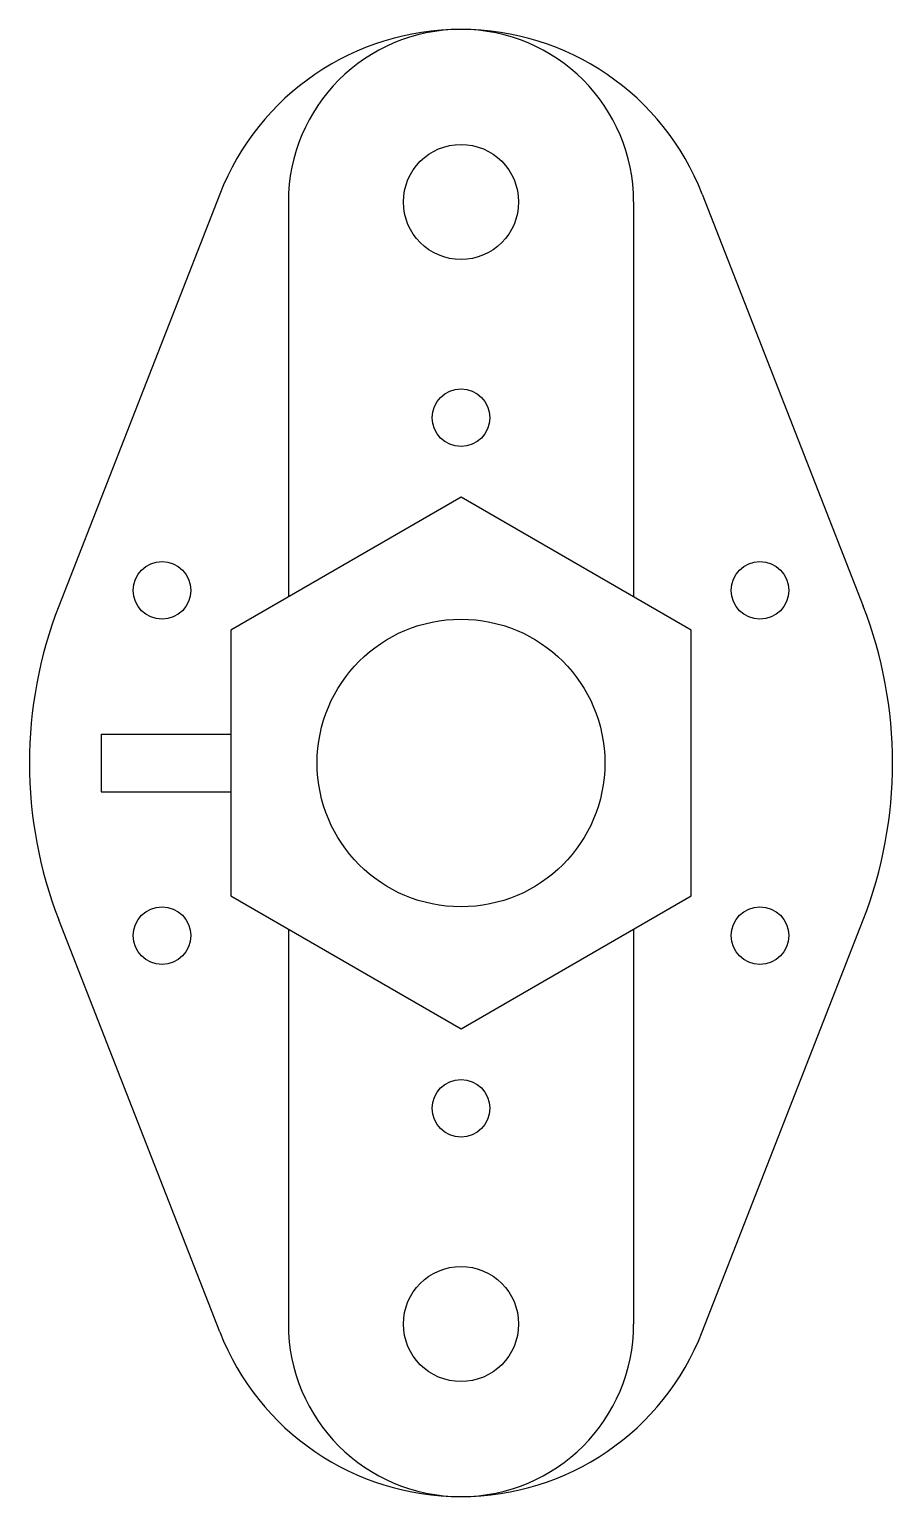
# Model space of a CAD drawing. Header units: metres. Extents: x 70 to 130, y 60 to 162.
import ezdxf

# ---------------------------------------------------------------- set-up
doc = ezdxf.new("R2010")
doc.units = ezdxf.units.M

# ---------------------------------------------------------------- blocks, each defined once
blk = doc.blocks.new('*U2')
blk.add_circle((0, 0), 2)
blk = doc.blocks.new('*U3')
at = {"color": 0, "linetype": 'ByBlock', "lineweight": -2, "transparency": 16777216}
blk.add_blockref('*U2', (100, 135), dxfattribs=at)
for p, rotation in [((79.22, 123), 60.00000000000001), ((120.78, 123), 299.9999999999999), ((79.22, 99), 120), ((120.78, 99), 240), ((100, 87), 180)]:
    blk.add_blockref('*U2', p, dxfattribs=dict(at, rotation=rotation))

msp = doc.modelspace()

# ---------------------------------------------------------------- linework, layer by layer
for p, q in [((83.23, 150.55), (72.05, 121.91)), ((88, 150), (88, 122.55)), ((112, 150), (112, 122.55)), ((116.77, 150.55), (127.95, 121.91)), ((75, 113), (84, 113)), ((75, 113), (75, 109)), ((75, 109), (84, 109)), ((83.23, 71.45), (72.05, 100.09)), ((116.77, 71.45), (127.95, 100.09)), ((88, 99.45), (88, 72)), ((112, 99.45), (112, 72))]:
    msp.add_line(p, q)
msp.add_lwpolyline([(84, 101.76), (100, 92.52), (116, 101.76), (116, 120.24), (100, 129.48), (84, 120.24)], close=True)
for centre, radius in [((100, 150), 4), ((100, 111), 10), ((100, 72), 4)]:
    msp.add_circle(centre, radius)
for centre, radius, start, end in [((100, 144), 18, 21.3237, 158.6763), ((100, 150), 12, 0, 180), ((100, 111), 30, 158.6763, 201.3237), ((100, 111), 30, 338.6763, 21.3237), ((100, 78), 18, 201.3237, 338.6763), ((100, 72), 12, 180, 0)]:
    msp.add_arc(centre, radius, start, end)

# ---------------------------------------------------------------- block references
msp.add_blockref('*U3', (0, 0))

doc.saveas('drawing.dxf')
